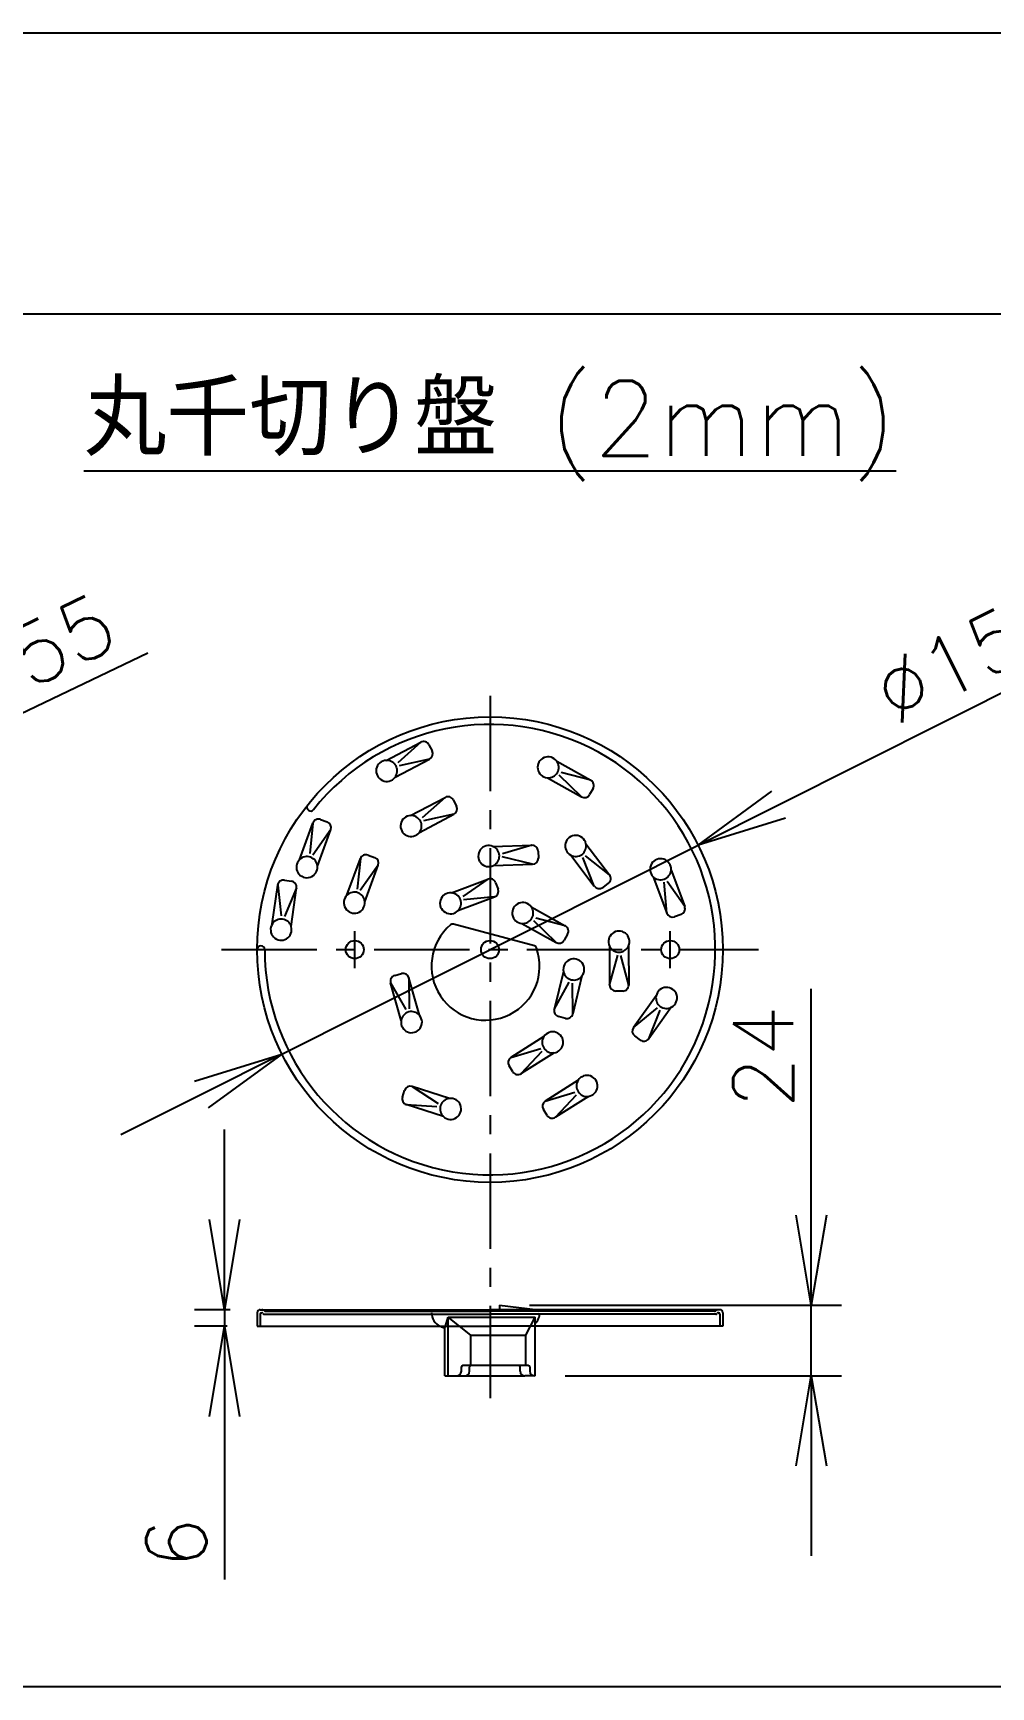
# Model space of a CAD drawing. Extents: x 115 to 2025, y 0 to 1377.
# Drawn here: x 517.5 to 676.9, y 1101.4 to 1376.8 of the extents above; entities that cross this region are included whole.
import ezdxf
from ezdxf.enums import TextEntityAlignment as Align

# ---------------------------------------------------------------- set-up
doc = ezdxf.new("R2010")
doc.units = 0
doc.header["$LTSCALE"] = 0.5
doc.header["$PDMODE"] = 3
doc.linetypes.add('CENTER', pattern=[50.8, 31.75, -6.35, 6.35, -6.35])
doc.layers.get('0').update_dxf_attribs({"linetype": 'CONTINUOUS'})
doc.layers.get('DEFPOINTS').update_dxf_attribs({"linetype": 'CONTINUOUS'})
for name, color, linetype in [('DANMEN', 7, 'CONTINUOUS'), ('SIYOU', 7, 'CONTINUOUS'), ('SUNPOU', 7, 'CONTINUOUS'), ('WAKU', 7, 'CONTINUOUS')]:
    doc.layers.add(name, color=color, linetype=linetype)
doc.styles.get("Standard").update_dxf_attribs({"font": 'ROMANS', "bigfont": 'EXTFONT.shx'})
doc.dimstyles.new('STYLE_1', dxfattribs={"dimscale": 5, "dimtxt": 2, "dimasz": 3, "dimexe": 1, "dimexo": 1, "dimgap": 0.6, "dimtad": 3, "dimdec": 0, "dimlfac": 2, "dimzin": 0, "dimdsep": 46, "dimtxsty": 'STANDARD', "dimblk1": 'OPEN', "dimblk2": 'OPEN', "dimsah": 1, "dimcen": 1.5, "dimadec": 0, "dimazin": 0, "dimtfac": 1, "dimtdec": 0, "dimtmove": 0, "dimatfit": 0, "dimldrblk": 'DOTSMALL', "dimfxl": 1, "dimtvp": 1, "dimtolj": 1, "dimtzin": 0, "dimarcsym": 0})

# ---------------------------------------------------------------- blocks, each defined once
blk = doc.blocks.new('_OPEN')
at = {"color": 0, "linetype": 'ByBlock'}
for p, q in [((-1, 0.167), (0, 0)), ((0, 0), (-1, -0.167)), ((0, 0), (-1, 0))]:
    blk.add_line(p, q, dxfattribs=at)
blk = doc.blocks.new('*D39')
at = {"layer": 'DEFPOINTS', "color": 0}
for p in [(468.44, 1240.9), (398.56, 1207.38)]:
    blk.add_point(p, dxfattribs=at)
at = {"layer": 'SUNPOU', "color": 0, "lineweight": -2}
for p, q in [((481.96, 1247.39), (536.53, 1273.57)), ((398.56, 1207.38), (468.44, 1240.9)), ((385.04, 1200.89), (371.51, 1194.4))]:
    blk.add_line(p, q, dxfattribs=at)
at = {"layer": 'SUNPOU', "color": 0, "lineweight": -2, "xscale": 15, "yscale": 15, "zscale": 15}
for p, rotation in [((468.44, 1240.9), 205.6304897756078), ((398.56, 1207.38), 25.63048977560779)]:
    blk.add_blockref('_OPEN', p, dxfattribs=dict(at, rotation=rotation))
at = {"layer": 'SUNPOU', "color": 0, "insert": (514.69, 1271.97), "char_height": 10, "attachment_point": 5, "rotation": 25.6305}
blk.add_mtext('\\A1;∅155', dxfattribs=at)
blk = doc.blocks.new('_DotSmall')
at = {"color": 0, "linetype": 'ByBlock', "const_width": 0.5}
blk.add_lwpolyline([(-0.0625, 0, 1), (0.0625, 0, 1)], format="xyb", close=True, dxfattribs=at)
blk = doc.blocks.new('*D36')
at = {"layer": 'DEFPOINTS', "color": 0}
for p in [(555.25, 1164.18), (549.3, 1161.43), (554.75, 1161.43)]:
    blk.add_point(p, dxfattribs=at)
at = {"layer": 'SUNPOU', "color": 0, "lineweight": -2}
for p, q in [((549.3, 1179.18), (549.3, 1194.18)), ((550.25, 1164.18), (544.3, 1164.18)), ((549.3, 1164.18), (549.3, 1161.43)), ((549.75, 1161.43), (544.3, 1161.43)), ((549.3, 1146.43), (549.3, 1119.24))]:
    blk.add_line(p, q, dxfattribs=at)
at = {"layer": 'SUNPOU', "color": 0, "lineweight": -2, "xscale": 15, "yscale": 15, "zscale": 15}
for p, rotation in [((549.3, 1164.18), 270), ((549.3, 1161.43), 90)]:
    blk.add_blockref('_OPEN', p, dxfattribs=dict(at, rotation=rotation))
at = {"layer": 'SUNPOU', "color": 0, "insert": (541.3, 1125.33), "char_height": 10, "attachment_point": 5, "rotation": 90}
blk.add_mtext('\\A1;6', dxfattribs=at)
blk = doc.blocks.new('*D37')
at = {"layer": 'DEFPOINTS', "color": 0}
for p in [(628.13, 1241.53), (558.87, 1206.75)]:
    blk.add_point(p, dxfattribs=at)
at = {"layer": 'SUNPOU', "color": 0, "lineweight": -2}
for p, q in [((641.53, 1248.26), (695.62, 1275.42)), ((558.87, 1206.75), (628.13, 1241.53)), ((545.46, 1200.02), (532.06, 1193.29))]:
    blk.add_line(p, q, dxfattribs=at)
at = {"layer": 'SUNPOU', "color": 0, "lineweight": -2, "xscale": 15, "yscale": 15, "zscale": 15}
for p, rotation in [((628.13, 1241.53), 206.6630886479791), ((558.87, 1206.75), 26.66308864797913)]:
    blk.add_blockref('_OPEN', p, dxfattribs=dict(at, rotation=rotation))
at = {"layer": 'SUNPOU', "color": 0, "insert": (673.82, 1273.42), "char_height": 10, "attachment_point": 5, "rotation": 26.6631}
blk.add_mtext('\\A1;∅155', dxfattribs=at)
blk = doc.blocks.new('*D35')
at = {"layer": 'DEFPOINTS', "color": 0}
for p in [(595.06, 1164.93), (646.97, 1164.93), (601, 1153.18)]:
    blk.add_point(p, dxfattribs=at)
at = {"layer": 'SUNPOU', "color": 0, "lineweight": -2}
for p, q in [((646.97, 1179.93), (646.97, 1217.6)), ((600.06, 1164.93), (651.97, 1164.93)), ((646.97, 1153.18), (646.97, 1164.93)), ((606, 1153.18), (651.97, 1153.18)), ((646.97, 1138.18), (646.97, 1123.18))]:
    blk.add_line(p, q, dxfattribs=at)
at = {"layer": 'SUNPOU', "color": 0, "lineweight": -2, "xscale": 15, "yscale": 15, "zscale": 15}
for p, rotation in [((646.97, 1164.93), 270), ((646.97, 1153.18), 90)]:
    blk.add_blockref('_OPEN', p, dxfattribs=dict(at, rotation=rotation))
at = {"layer": 'SUNPOU', "color": 0, "insert": (638.97, 1206.26), "char_height": 10, "attachment_point": 5, "rotation": 90}
blk.add_mtext('\\A1;24', dxfattribs=at)

msp = doc.modelspace()

# ---------------------------------------------------------------- linework, layer by layer
at = {"color": 2}
for p, q in [((576.22, 1255.65), (581.97, 1258.68)), ((581.97, 1258.68), (578.18, 1255.25)), ((577.69, 1252.84), (583.45, 1255.87)), ((583.45, 1255.87), (578.38, 1254.75)), ((583.32, 1258.26), (583.87, 1257.22)), ((604.6, 1255.52), (610.27, 1252.35)), ((608.72, 1249.58), (605.02, 1253.21)), ((610.27, 1252.35), (605.33, 1253.66)), ((603.05, 1252.75), (608.72, 1249.58)), ((610.65, 1250.98), (610.08, 1249.96)), ((580.27, 1246.47), (586.02, 1249.49)), ((586.02, 1249.49), (582.23, 1246.07)), ((587.38, 1249.07), (587.92, 1248.04)), ((561.79, 1239.11), (564.02, 1245.21)), ((564.02, 1245.21), (563.51, 1240.13)), ((565.31, 1245.81), (566.4, 1245.41)), ((581.75, 1243.66), (587.5, 1246.69)), ((587.5, 1246.69), (582.44, 1245.57)), ((567, 1244.12), (564, 1239.89)), ((564.77, 1238.02), (567, 1244.12)), ((569.69, 1233.19), (571.92, 1239.3)), ((571.92, 1239.3), (571.41, 1234.21)), ((573.2, 1239.89), (574.3, 1239.49)), ((593.99, 1241.32), (600.48, 1241.52)), ((600.58, 1238.35), (595.54, 1239.57)), ((600.48, 1241.52), (595.57, 1240.11)), ((601.51, 1240.55), (601.55, 1239.38)), ((606.94, 1239.87), (610.86, 1234.69)), ((610.86, 1234.69), (608.93, 1239.5)), ((613.39, 1236.6), (609.39, 1239.78)), ((609.47, 1241.78), (613.39, 1236.6)), ((574.9, 1238.21), (571.9, 1233.98)), ((572.67, 1232.1), (574.9, 1238.21)), ((594.08, 1238.16), (600.58, 1238.35)), ((623.63, 1237.39), (625.9, 1231.3)), ((557.27, 1228.41), (558.16, 1234.85)), ((558.16, 1234.85), (558.74, 1229.78)), ((561.3, 1234.42), (559.27, 1229.65)), ((559.29, 1235.71), (560.44, 1235.55)), ((560.41, 1227.98), (561.3, 1234.42)), ((587.07, 1233.6), (593.15, 1235.88)), ((593.15, 1235.88), (588.96, 1232.96)), ((594.44, 1235.29), (594.85, 1234.2)), ((613.19, 1235.2), (612.26, 1234.49)), ((620.66, 1236.28), (622.93, 1230.19)), ((622.93, 1230.19), (622.46, 1235.36)), ((625.9, 1231.3), (622.98, 1235.49)), ((588.17, 1230.63), (594.26, 1232.91)), ((594.26, 1232.91), (589.1, 1232.43)), ((600.36, 1231.26), (606.03, 1228.09)), ((600.89, 1224.75), (587.4, 1228.36)), ((598.81, 1228.5), (604.49, 1225.32)), ((604.49, 1225.32), (600.78, 1228.96)), ((606.03, 1228.09), (601.1, 1229.4)), ((625.31, 1230.01), (624.21, 1229.6)), ((571, 1221.05), (571, 1227.23)), ((606.42, 1226.73), (605.85, 1225.71)), ((623.5, 1221.05), (623.5, 1227.23)), ((613.38, 1224.74), (613.41, 1218.23)), ((613.41, 1218.23), (614.75, 1223.24)), ((616.58, 1218.25), (615.29, 1223.19)), ((616.55, 1224.74), (616.58, 1218.25)), ((577.64, 1219.83), (578.76, 1220.15)), ((605.72, 1220.51), (604.19, 1214.19)), ((578.72, 1212.35), (576.94, 1218.6)), ((576.94, 1218.6), (579.51, 1214.18)), ((581.77, 1213.21), (579.99, 1219.46)), ((579.99, 1219.46), (580.05, 1214.27)), ((604.19, 1214.19), (606.69, 1218.73)), ((607.27, 1213.44), (607.21, 1218.55)), ((608.8, 1219.75), (607.27, 1213.44)), ((615.58, 1217.24), (614.41, 1217.24)), ((621.16, 1216.44), (617.36, 1211.16)), ((617.36, 1211.16), (621.39, 1214.43)), ((623.73, 1214.59), (619.93, 1209.31)), ((606.06, 1212.7), (604.92, 1212.98)), ((619.93, 1209.31), (621.8, 1214.07)), ((602.46, 1209.65), (596.98, 1206.17)), ((618.54, 1209.08), (617.59, 1209.77)), ((596.98, 1206.17), (601.93, 1207.7)), ((598.68, 1203.49), (602.17, 1207.21)), ((604.16, 1206.98), (598.68, 1203.49)), ((597.3, 1203.8), (596.67, 1204.79)), ((578.93, 1199.6), (579.29, 1200.71)), ((580.54, 1201.35), (584.89, 1198.52)), ((586.73, 1199.36), (580.54, 1201.35)), ((608.18, 1202.39), (602.69, 1198.9)), ((579.57, 1198.34), (584.67, 1198.02)), ((585.76, 1196.34), (579.57, 1198.34)), ((602.69, 1198.9), (607.64, 1200.43)), ((604.39, 1196.22), (607.89, 1199.95)), ((609.87, 1199.71), (604.39, 1196.22)), ((603.01, 1196.53), (602.38, 1197.52)), ((595.06, 1164.93), (601.53, 1164.18)), ((595.06, 1164.93), (595.06, 1164.18)), ((554.75, 1163.68), (554.75, 1161.43)), ((555.25, 1164.18), (593.5, 1164.18)), ((555.25, 1163.43), (555.25, 1161.43)), ((555.93, 1163.43), (593.5, 1163.43)), ((556.16, 1163.93), (593.5, 1163.93)), ((586.08, 1161.45), (586.54, 1162.93)), ((586.54, 1161.43), (586.54, 1162.93)), ((588.42, 1161.43), (586.54, 1162.93)), ((586.54, 1162.93), (601, 1162.93)), ((631.75, 1164.18), (593.5, 1164.18)), ((630.84, 1163.93), (593.5, 1163.93)), ((631.07, 1163.43), (593.5, 1163.43)), ((600.22, 1161.43), (601, 1162.93)), ((601, 1161.43), (601, 1162.93)), ((631.75, 1163.43), (631.75, 1161.43)), ((632.25, 1163.68), (632.25, 1161.43)), ((554.75, 1161.43), (593.5, 1161.43)), ((586, 1161.19), (586.08, 1161.45)), ((586, 1153.18), (586, 1161.19)), ((586.54, 1153.18), (586.54, 1161.43)), ((590.29, 1159.93), (588.42, 1161.43)), ((590.29, 1154.93), (590.29, 1159.93)), ((590.29, 1159.93), (599.44, 1159.93)), ((632.25, 1161.43), (593.5, 1161.43)), ((599.44, 1159.93), (600.22, 1161.43)), ((599.44, 1154.93), (599.44, 1159.93)), ((601, 1153.18), (601, 1161.43)), ((588.73, 1153.93), (588.73, 1154.68)), ((588.98, 1154.93), (599.86, 1154.93)), ((590.1, 1153.93), (590.1, 1154.68)), ((598.53, 1153.93), (598.53, 1154.68)), ((600.11, 1154.68), (600.11, 1153.93)), ((586, 1153.18), (589.35, 1153.18)), ((589.35, 1153.18), (599.28, 1153.18)), ((601, 1153.18), (599.28, 1153.18))]:
    msp.add_line(p, q, dxfattribs=at)
for centre, radius in [((593.5, 1224.14), 38.75), ((571, 1224.14), 1.5), ((593.5, 1224.14), 1.5), ((623.5, 1224.14), 1.5)]:
    msp.add_circle(centre, radius, dxfattribs=at)
for centre, radius, start, end in [((593.5, 1224.14), 37.5, 180, 141.5984), ((582.44, 1257.79), 1, 27.6783, 117.7607), ((582.98, 1256.76), 1, 297.7607, 27.6783), ((603.17, 1254.5), 1.75, 35.5837, 265.8318), ((576.3, 1253.9), 1.75, 92.5543, 322.8024), ((576.32, 1253.91), 1.74, 321.9149, 93.4417), ((603.2, 1254.48), 1.74, 264.9443, 36.4711), ((609.78, 1251.47), 1, 330.7077, 60.7901), ((563.64, 1247.84), 0.625, 143.6807, 323.6807), ((586.49, 1248.61), 1, 27.6783, 117.7607), ((587.03, 1247.57), 1, 297.7607, 27.6783), ((609.21, 1250.45), 1, 240.7901, 330.7077), ((564.96, 1244.87), 1, 69.8636, 159.946), ((566.06, 1244.47), 1, 339.946, 69.8636), ((580.35, 1244.72), 1.75, 92.5543, 322.8024), ((580.38, 1244.73), 1.74, 321.9149, 93.4417), ((607.75, 1241.42), 1.75, 11.9158, 242.1639), ((563.04, 1237.89), 1.74, 4.1002, 135.627), ((572.86, 1238.95), 1, 69.8636, 159.946), ((573.96, 1238.55), 1, 339.946, 69.8636), ((593.29, 1239.72), 1.75, 66.5361, 296.7842), ((593.32, 1239.72), 1.74, 295.8968, 67.4236), ((600.51, 1240.52), 1, 1.6602, 91.7426), ((600.55, 1239.35), 1, 271.7426, 1.6602), ((607.77, 1241.39), 1.74, 241.2765, 12.8033), ((621.88, 1237.53), 1.75, 355.2357, 225.4838), ((563.03, 1237.87), 1.75, 134.7395, 4.9876), ((612.59, 1235.99), 1, 307.0399, 37.1222), ((621.89, 1237.5), 1.74, 224.5964, 356.1232), ((559.15, 1234.72), 1, 82.1112, 172.1936), ((560.31, 1234.55), 1, 352.1936, 82.1112), ((570.93, 1231.98), 1.74, 4.1002, 135.627), ((593.5, 1234.94), 1, 20.4841, 110.5665), ((593.91, 1233.85), 1, 290.5665, 20.4841), ((611.66, 1235.29), 1, 217.1222, 307.0399), ((570.92, 1231.95), 1.75, 134.7395, 4.9876), ((586.92, 1231.85), 1.75, 85.36, 315.6081), ((586.95, 1231.86), 1.74, 314.7207, 86.2475), ((598.94, 1230.24), 1.75, 35.5837, 265.8318), ((598.96, 1230.23), 1.74, 264.9443, 36.4711), ((624.96, 1230.95), 1, 290.3598, 20.4422), ((558.74, 1227.46), 1.75, 146.9872, 17.2353), ((558.75, 1227.49), 1.74, 16.3478, 147.8746), ((592.76, 1221.39), 9, 130.2087, 19.7913), ((587.27, 1227.88), 0.5, 75, 130.2087), ((623.86, 1230.54), 1, 200.4422, 290.3598), ((604.97, 1226.2), 1, 240.7901, 330.7077), ((605.55, 1227.22), 1, 330.7077, 60.7901), ((614.96, 1225.48), 1.75, 335.0324, 205.2805), ((555.37, 1224.14), 0.625, 0, 180), ((600.76, 1224.27), 0.5, 19.7913, 75), ((614.96, 1225.45), 1.74, 204.3931, 335.9199), ((579.03, 1219.19), 1, 15.8328, 105.7504), ((607.44, 1220.85), 1.75, 321.1752, 191.4234), ((607.43, 1220.82), 1.74, 190.5359, 322.0627), ((577.91, 1218.87), 1, 105.7504, 195.8328), ((614.41, 1218.24), 1, 180.2389, 270.1565), ((615.58, 1218.24), 1, 270.1565, 0.2389), ((622.88, 1216.11), 1.75, 299.0444, 169.2925), ((622.86, 1216.09), 1.74, 168.405, 299.9318), ((580.44, 1212.06), 1.75, 170.6264, 40.8745), ((580.44, 1212.09), 1.74, 39.987, 171.5138), ((605.16, 1213.95), 1, 166.3817, 256.2993), ((606.3, 1213.67), 1, 256.2993, 346.3817), ((603.91, 1208.7), 1.74, 146.6096, 278.1364), ((603.94, 1208.71), 1.75, 277.249, 147.4971), ((618.17, 1210.58), 1, 144.2508, 234.1684), ((619.12, 1209.9), 1, 234.1684, 324.2508), ((597.51, 1205.32), 1, 122.4554, 212.373), ((598.14, 1204.33), 1, 212.373, 302.4554), ((580.24, 1200.4), 1, 72.127, 162.0446), ((609.63, 1201.43), 1.74, 146.6096, 278.1364), ((609.65, 1201.45), 1.75, 277.249, 147.4971), ((579.88, 1199.29), 1, 162.0446, 252.127), ((586.92, 1197.63), 1.74, 96.2812, 227.808), ((586.95, 1197.62), 1.75, 226.9205, 97.1686), ((603.23, 1198.05), 1, 122.4554, 212.373), ((603.85, 1197.07), 1, 212.373, 302.4554), ((555.25, 1163.68), 0.5, 90, 180), ((555.5, 1163.43), 0.25, 90, 180), ((555.5, 1163.43), 0.75, 48.5904, 90), ((555.5, 1163.43), 0.25, 30, 90), ((555.93, 1163.68), 0.25, 210, 270), ((556.16, 1164.18), 0.25, 228.5904, 270), ((586.27, 1163.68), 2.5, 180, 244.1581), ((599.27, 1163.68), 2.5, 313.6469, 0), ((630.84, 1164.18), 0.25, 270, 311.4096), ((631.5, 1163.43), 0.75, 90, 131.4096), ((631.07, 1163.68), 0.25, 270, 330), ((631.5, 1163.43), 0.25, 90, 150), ((631.5, 1163.43), 0.25, 0, 90), ((631.75, 1163.68), 0.5, 0, 90), ((586.27, 1163.68), 2.5, 244.1581, 263.6969), ((587.98, 1153.93), 0.75, 270, 0), ((588.98, 1154.68), 0.25, 90, 180), ((589.35, 1153.93), 0.75, 270, 0), ((590.35, 1154.68), 0.25, 90, 180), ((598.28, 1154.68), 0.25, 0, 90), ((599.28, 1153.93), 0.75, 180, 270), ((599.86, 1154.68), 0.25, 0, 90), ((600.86, 1153.93), 0.75, 180, 270)]:
    msp.add_arc(centre, radius, start, end, dxfattribs=at)
at = {"layer": 'DANMEN', "color": 2, "linetype": 'CENTER'}
for p, q in [((593.5, 1266.42), (593.5, 1149.47)), ((548.82, 1224.14), (638.17, 1224.14))]:
    msp.add_line(p, q, dxfattribs=at)
at = {"layer": 'SIYOU', "color": 7}
for p, q in [((200.18, 1330), (1561.26, 1330)), ((1191.96, 1101.38), (200.18, 1101.38))]:
    msp.add_line(p, q, dxfattribs=at)
at = {"layer": 'WAKU', "color": 6}
msp.add_line((2025, 1376.75), (115, 1376.75), dxfattribs=at)

# ---------------------------------------------------------------- texts
at = {"layer": 'SIYOU', "color": 1}
msp.add_text('%%U丸千切り盤 (2mm)', height=12.5, dxfattribs=at).set_placement((593.5, 1306.36), align=Align.CENTER)

# ---------------------------------------------------------------- dimensions: what is measured, and where the dimension line sits
at = {"layer": 'SUNPOU'}
for p1, p2, picture, middle in [((558.87, 1206.75), (628.13, 1241.53), '*D37', (677.41, 1266.28)), ((398.56, 1207.38), (468.44, 1240.9), '*D39', (518.15, 1264.76))]:
    dim = msp.add_diameter_dim_2p(p1=p1, p2=p2, dimstyle='STYLE_1', dxfattribs=at)
    dim.commit()
    dim.dimension.update_dxf_attribs({"geometry": picture, "text_midpoint": middle, "dimtype": 163})
for base, p1, p2, picture, middle in [((646.96840324, 1164.92881468), (600.99901333, 1153.17881468), (595.05722399, 1164.92881468), '*D35', (638.96840324, 1206.26214802)), ((549.30355324, 1161.42881468), (555.24901333, 1164.17881468), (554.74901333, 1161.42881468), '*D36', (541.30355324, 1125.33357659))]:
    dim = msp.add_linear_dim(base=base, p1=p1, p2=p2, angle=90, dimstyle='STYLE_1', dxfattribs=at)
    dim.commit()
    dim.dimension.update_dxf_attribs({"geometry": picture, "text_midpoint": middle})

doc.saveas('drawing.dxf')
